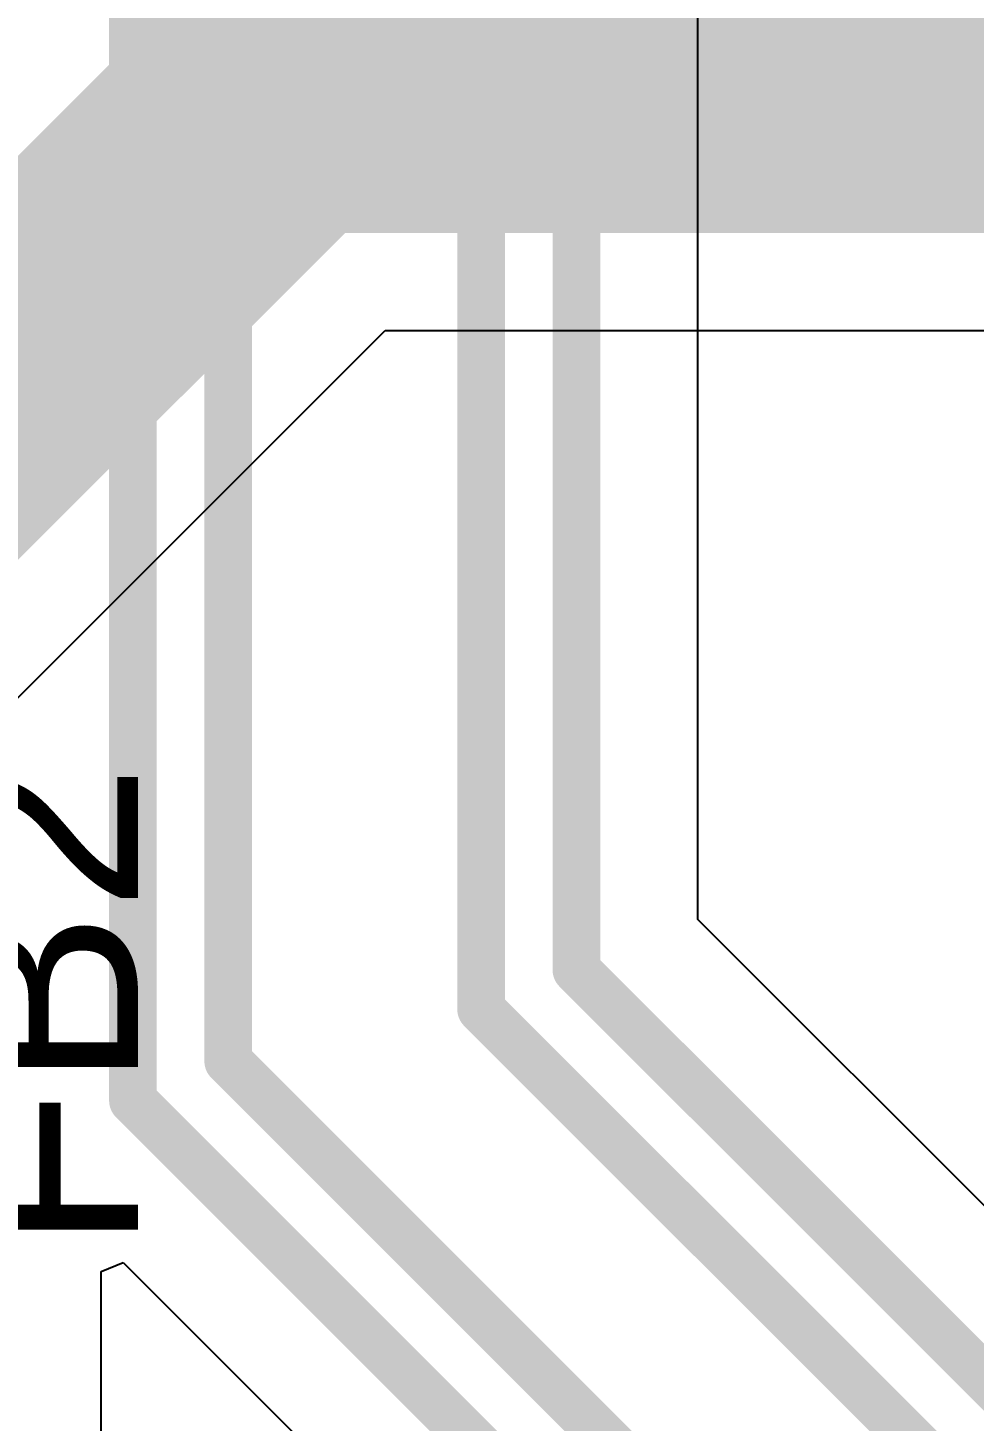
# Model space of a CAD drawing. Header units: inches. Extents: x -60 to 307, y -25 to 134.
# Drawn here: x 2.28 to 7.33, y 15.05 to 22.48 of the extents above; entities that cross this region are included whole.
import ezdxf

# ---------------------------------------------------------------- set-up
doc = ezdxf.new("R2010")
doc.units = ezdxf.units.IN
for name, color, linetype in [('BOARD OUTLINE', 216, 'Continuous'), ('Bottom Layer', 5, 'Continuous'), ('Top Layer', 1, 'Continuous'), ('Top Overlay', 2, 'Continuous')]:
    doc.layers.add(name, color=color, linetype=linetype)
doc.styles.add('Arial', font='', dxfattribs={"height": 0.2})
doc.styles.get('Arial').set_extended_font_data('Arial')

msp = doc.modelspace()

# ---------------------------------------------------------------- linework, layer by layer
at = {"layer": 'BOARD OUTLINE'}
msp.add_lwpolyline([(33.8897, 54.2383, 0.254, 0.254, -6.230382), (11.9835, 54.2604, 0.254, 0.254, 0)], format="xyseb", dxfattribs=at)
at = {"layer": 'Bottom Layer'}
for p, q in [((1.535, 18.2146), (4.1882, 20.8678)), ((4.1882, 20.8678), (15.6746, 20.8678))]:
    msp.add_line(p, q, dxfattribs=at)
for points in [[(0.4064, 18.8976, 1.524, 1.524, 0), (3.6576, 22.1488, 1.524, 1.524, 0)], [(3.6576, 22.1488, 1.524, 1.524, 0), (16.2052, 22.1488, 1.524, 1.524, 0)]]:
    msp.add_lwpolyline(points, format="xyseb", dxfattribs=at)
msp.add_lwpolyline([(3.2766, 22.1488, 0.762, 0.762, 1), (4.0386, 22.1488, 0.762, 0.762, 1)], format="xyseb", close=True, dxfattribs=at)
msp.add_lwpolyline([(3.2766, 22.1488, 0.762, 0.762, 1), (4.0386, 22.1488, 0.762, 0.762, 1)], format="xyseb", close=True, dxfattribs=at)
at = {"layer": 'Top Layer'}
for p, q in [((5.8544, 17.7252), (5.8544, 29.8776)), ((7.9462, 15.6334), (5.8544, 17.7252)), ((2.6736, 15.8465), (2.7909, 15.8951)), ((2.6736, 12.573), (2.6736, 15.8465)), ((2.7909, 15.8951), (14.2382, 4.4478))]:
    msp.add_line(p, q, dxfattribs=at)
for points in [[(5.207, 17.457, 0.254, 0.254, 0), (5.207, 29.8776, 0.254, 0.254, 0)], [(4.699, 17.2466, 0.254, 0.254, 0), (4.699, 29.6672, 0.254, 0.254, 0)], [(2.8424, 16.7592, 0.254, 0.254, 0), (2.8424, 29.1188, 0.254, 0.254, 0)], [(3.3504, 16.9696, 0.254, 0.254, 0), (3.3504, 29.1188, 0.254, 0.254, 0)], [(5.207, 17.457, 0.254, 0.254, 0), (7.678, 14.986, 0.254, 0.254, 0)], [(4.699, 17.2466, 0.254, 0.254, 0), (7.4676, 14.478, 0.254, 0.254, 0)], [(3.3504, 16.9696, 0.254, 0.254, 0), (10.5082, 9.8118, 0.254, 0.254, 0)], [(2.8424, 16.7592, 0.254, 0.254, 0), (14.9534, 4.6482, 0.254, 0.254, 0)]]:
    msp.add_lwpolyline(points, format="xyseb", dxfattribs=at)
for points in [[(5.1435, 17.457, 0.127, 0.127, 1), (5.2705, 17.457, 0.127, 0.127, 1)], [(5.1435, 17.457, 0.127, 0.127, 1), (5.2705, 17.457, 0.127, 0.127, 1)], [(4.6355, 17.2466, 0.127, 0.127, 1), (4.7625, 17.2466, 0.127, 0.127, 1)], [(4.6355, 17.2466, 0.127, 0.127, 1), (4.7625, 17.2466, 0.127, 0.127, 1)], [(3.2869, 16.9696, 0.127, 0.127, 1), (3.4139, 16.9696, 0.127, 0.127, 1)], [(3.2869, 16.9696, 0.127, 0.127, 1), (3.4139, 16.9696, 0.127, 0.127, 1)], [(2.7789, 16.7592, 0.127, 0.127, 1), (2.9059, 16.7592, 0.127, 0.127, 1)], [(2.7789, 16.7592, 0.127, 0.127, 1), (2.9059, 16.7592, 0.127, 0.127, 1)]]:
    msp.add_lwpolyline(points, format="xyseb", close=True, dxfattribs=at)

# ---------------------------------------------------------------- texts
at = {"layer": 'Top Overlay', "style": 'Arial'}
msp.add_text('FB2', height=1.016, rotation=90, dxfattribs=at).set_placement((2.8696, 15.9544))

doc.saveas('drawing.dxf')
